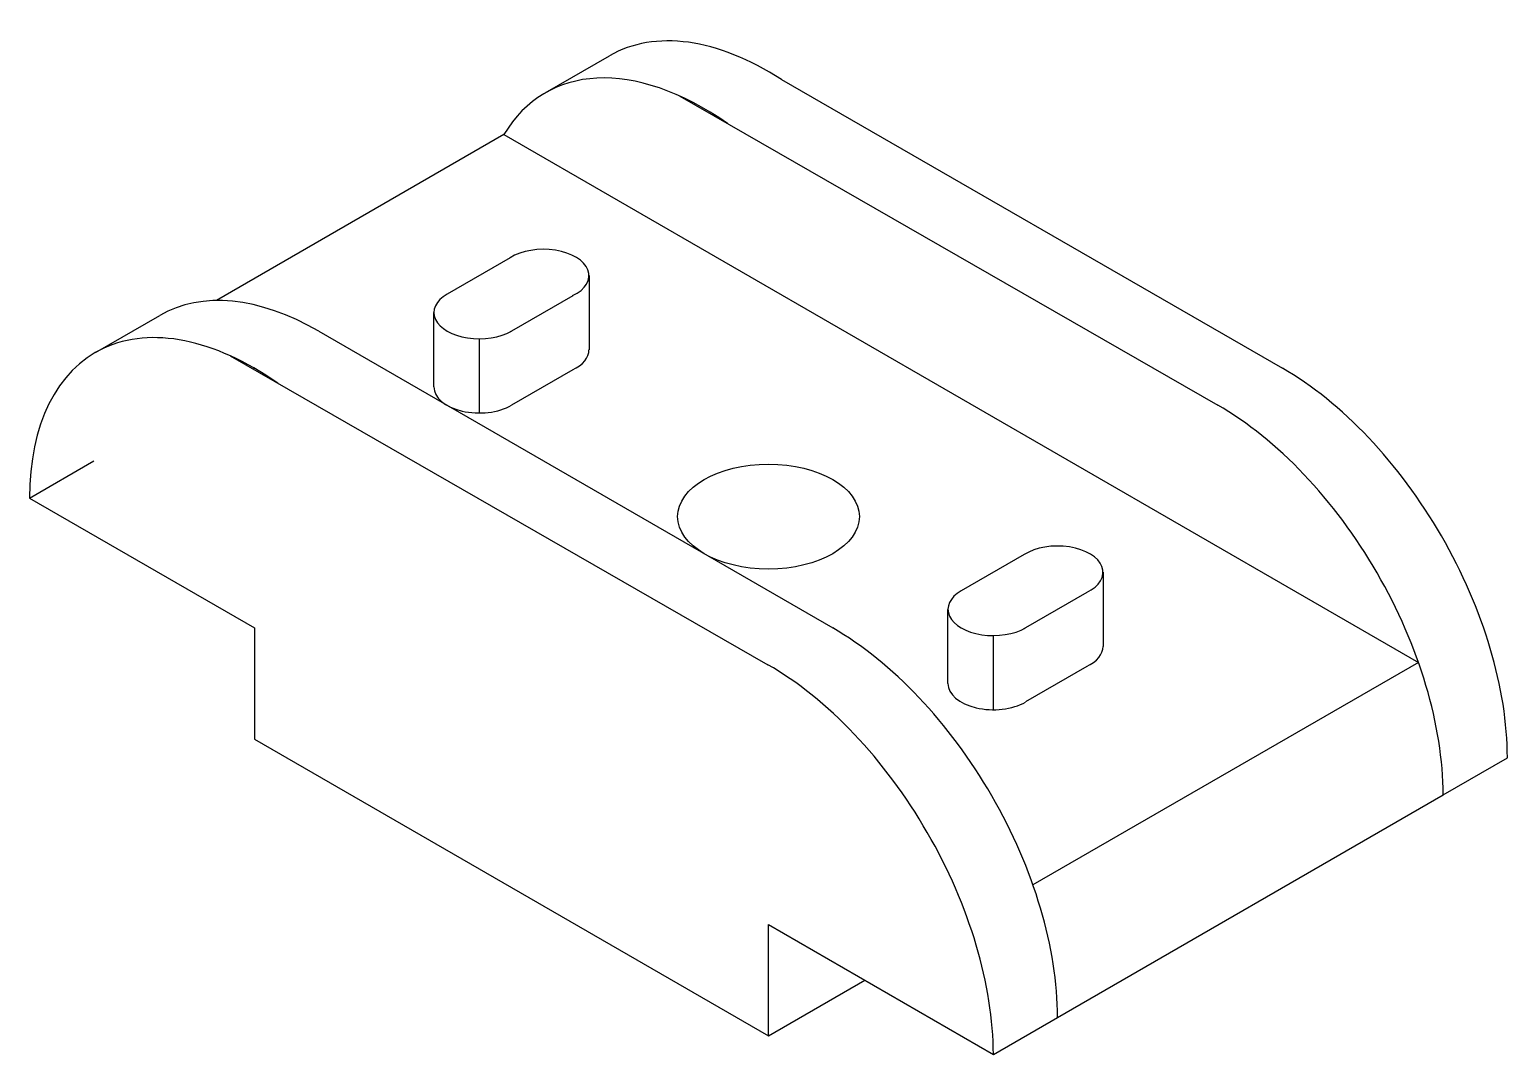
# Model space of a CAD drawing. Header units: millimetres. Extents: x 0 to 199, y -60 to 78.
import ezdxf

# ---------------------------------------------------------------- set-up
doc = ezdxf.new("R2010")
doc.units = ezdxf.units.MM

msp = doc.modelspace()

# ---------------------------------------------------------------- linework, layer by layer
for p, q in [((69.5, 69.62), (78.16, 74.62)), ((101.35, 71.43), (168.85, 32.51)), ((87.65, 69.19), (160.14, 27.54)), ((63.94, 64.01), (25.18, 41.63)), ((63.94, 64.01), (187.2, -7.15)), ((64.77, 47.39), (56.29, 42.5)), ((75.41, 45), (75.41, 35)), ((73.2, 42.28), (64.96, 37.51)), ((54.5, 30), (54.5, 40)), ((8.88, 34.62), (17.54, 39.62)), ((38.97, 37.5), (108.25, -2.5)), ((60.62, 26.46), (60.62, 36.46)), ((27.03, 34.19), (99.52, -7.46)), ((60.62, 35), (60.62, 35)), ((30.14, 32.4), (30.31, 32.5)), ((73.2, 32.28), (64.96, 27.51)), ((0, 15), (8.66, 20)), ((0, 15), (30.31, -2.5)), ((134.05, 7.39), (125.58, 2.5)), ((144.69, 5), (144.69, -5)), ((142.48, 2.28), (134.24, -2.49)), ((123.78, -10), (123.78, 0)), ((30.31, -2.5), (30.31, -17.5)), ((129.9, -13.54), (129.9, -3.54)), ((129.91, -5), (129.9, -5)), ((142.48, -7.72), (134.24, -12.49)), ((187.2, -7.15), (135.24, -37.15)), ((30.31, -17.5), (99.59, -57.5)), ((190.53, -25), (199.19, -20)), ((138.56, -55), (190.53, -25)), ((99.59, -57.5), (99.59, -42.5)), ((99.59, -42.5), (129.9, -60)), ((99.59, -57.5), (112.58, -50)), ((129.9, -60), (138.56, -55))]:
    msp.add_line(p, q)
for centre, major_axis, start_param, end_param in [((99.59, 37.5), (21.43, -37.12), 8.581374, 9.424778), ((90.93, 32.5), (21.43, -37.12), 2.252683, 3.454512), ((69.28, 45), (-6.12, 0), 2.264314, 5.541731), ((38.97, 2.5), (21.43, -37.12), 8.63938, 9.424778), ((60.62, 40), (-6.12, 0), 5.497294, 8.641592), ((30.31, -2.5), (21.43, -37.12), 2.252711, 3.926991), ((69.28, 35), (-6.12, 0), 5.497787, 5.541731), ((69.28, 35), (-6.12, 0), 2.264314, 3.141593), ((168.87, -2.5), (21.43, -37.12), 7.068583, 8.640135), ((60.62, 30), (-6.12, 0), 6.283185, 8.641592), ((160.21, -7.5), (21.43, -37.12), 0.785398, 2.358648), ((138.56, 5), (-6.12, 0), 2.264314, 5.541731), ((129.9, 0), (-6.12, 0), 5.497294, 8.641592), ((108.25, -37.5), (21.43, -37.12), 7.068583, 8.63938), ((138.56, -5), (-6.12, 0), 5.497787, 5.541731), ((138.56, -5), (-6.12, 0), 2.264314, 3.141593), ((99.59, -42.5), (21.43, -37.12), 0.785398, 2.358647), ((129.9, -10), (-6.12, 0), 6.283185, 8.641592)]:
    msp.add_ellipse(centre, major_axis=major_axis, ratio=0.57735, start_param=start_param, end_param=end_param)
msp.add_ellipse((99.59, 12.5), major_axis=(-12.25, 0), ratio=0.57735)

doc.saveas('drawing.dxf')
